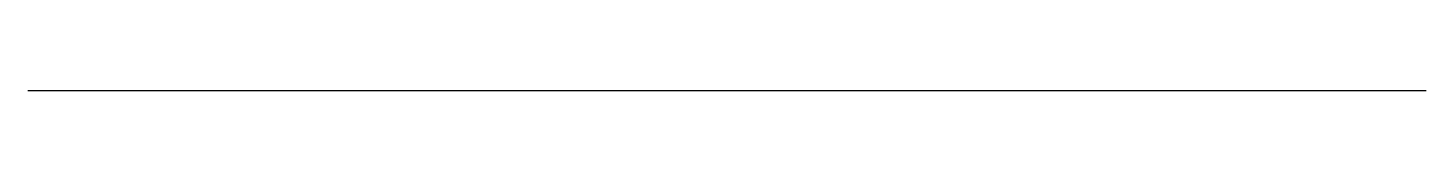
# Model space of a CAD drawing. Header units: millimetres. Extents: x 0 to 70, y 0 to 0.
import ezdxf

# ---------------------------------------------------------------- set-up
doc = ezdxf.new("R2010")
doc.units = ezdxf.units.MM
doc.layers.get('0').update_dxf_attribs({"lineweight": 25, "true_color": 0xffffff})

msp = doc.modelspace()

# ---------------------------------------------------------------- linework, layer by layer
at = {"ltscale": 2}
msp.add_line((0, 0), (70, 0), dxfattribs=at)

doc.saveas('drawing.dxf')
